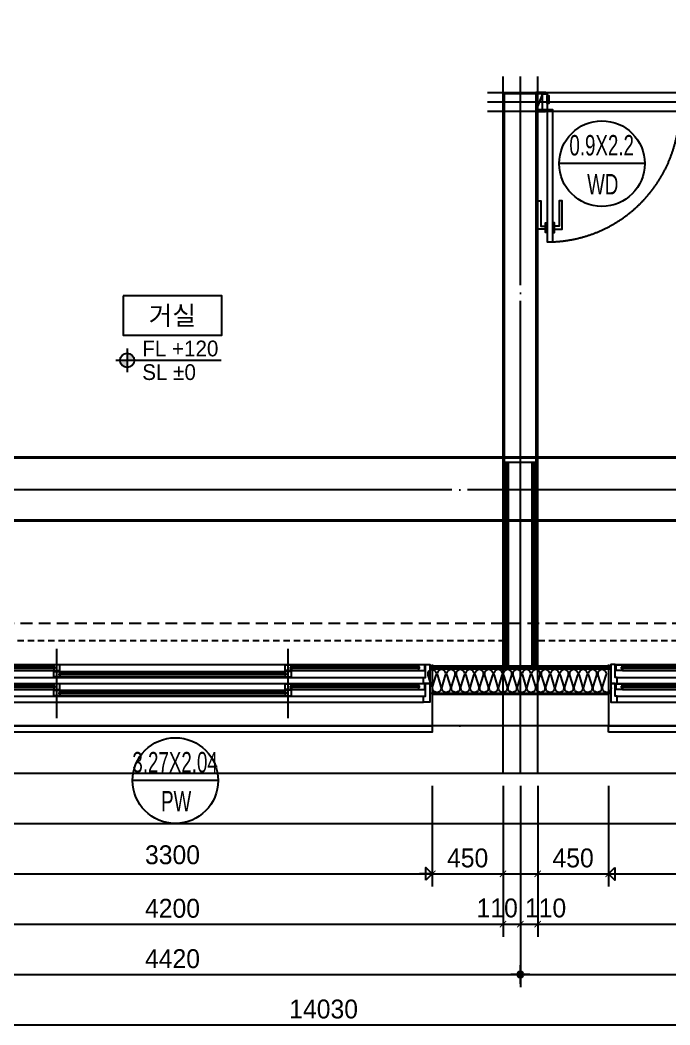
# Model space of a CAD drawing. Header units: millimetres. Extents: x -24416 to 92204, y -190080 to 23760.
# Drawn here: x 62936 to 67064, y 3902 to 10286 of the extents above; entities that cross this region are included whole.
import ezdxf
from ezdxf.enums import TextEntityAlignment as Align
from ezdxf.xclip import XClip

# ---------------------------------------------------------------- set-up
doc = ezdxf.new("R2010")
doc.units = ezdxf.units.MM
doc.header["$LTSCALE"] = 50
doc.header["$XCLIPFRAME"] = 0
for name, pattern in [('AUDIT_D_220706163347-0', [0]), ('CEN', [62, 60, -1, 0, -1]), ('H', [1.3, 0.8, -0.5]), ('HID', [2.3, 1.5, -0.8]), ('HIDDEN', [9.525, 6.35, -3.175]), ('평면도(기준)$0$CENTER2', [16.25, 15, -0.5, 0.25, -0.5])]:
    doc.linetypes.add(name, pattern=pattern)
doc.layers.get('defpoints').update_dxf_attribs({"color": 139})
for name, color, linetype in [('A-레벨', 7, 'AUDIT_D_220706163347-0'), ('A-창호부호', 4, 'Continuous'), ('AA-XXXX-DIMS', 7, 'Continuous'), ('ARDM', 7, 'Continuous'), ('CEN_CON', 1, 'CEN'), ('CEN_WALL', 12, 'CEN'), ('CONC', 2, 'Continuous'), ('dan1', 7, 'HID'), ('DIM', 7, 'AUDIT_D_220706163347-0'), ('ELE3_CON', 7, 'Continuous'), ('INS', 8, 'Continuous'), ('SINA-F-FRAME', 4, 'Continuous'), ('WAL_DRY', 7, 'Continuous'), ('WIN', 4, 'Continuous'), ('X - 단위세대$0$ETC', 6, 'Continuous'), ('실명', 3, 'AUDIT_D_220706163347-0'), ('실명박스', 7, 'AUDIT_D_220706163347-0'), ('커튼박스', 6, 'Continuous'), ('평면도(기준)$0$1.EC-F-DOOR', 4, 'Continuous'), ('평면도(기준)$0$1.EC-F-DOOR-F', 4, 'Continuous'), ('확장', 8, 'HIDDEN')]:
    doc.layers.add(name, color=color, linetype=linetype)
doc.layers.add('Defpoint', color=135, linetype='Continuous', plot=False)
doc.layers.add('MC', color=135, linetype='Continuous', plot=False)
doc.styles.add('HAUD01', font='Dotum.ttf')
doc.styles.add('맑은고딕', font='malgun.ttf', dxfattribs={"width": 0.9})
doc.dimstyles.new('DIM_40', dxfattribs={"dimscale": 40, "dimtxt": 3, "dimasz": 1, "dimexe": 2, "dimexo": 2, "dimgap": 1, "dimtad": 1, "dimdec": 0, "dimzin": 0, "dimdsep": 46, "dimtxsty": '맑은고딕', "dimblk1": 'DIMDOT', "dimblk2": 'DIMDOT', "dimsah": 1, "dimcen": 0.09, "dimdle": 2, "dimclrd": 7, "dimclre": 7, "dimclrt": 3, "dimadec": 0, "dimazin": 0, "dimtfac": 1, "dimtdec": 0, "dimtix": 1, "dimtmove": 2, "dimatfit": 3, "dimldrblk": 'DIMDOT', "dimfxl": 2, "dimtolj": 1, "dimtzin": 0, "dimarcsym": 0})
doc.dimstyles.new('MCDIM_40', dxfattribs={"dimscale": 40, "dimtxt": 3, "dimasz": 1, "dimexe": 2, "dimexo": 2, "dimgap": 1, "dimtad": 1, "dimdec": 0, "dimzin": 0, "dimdsep": 46, "dimtxsty": '맑은고딕', "dimblk1": 'ARCHTICK', "dimblk2": 'ARCHTICK', "dimsah": 1, "dimcen": 0.09, "dimdle": 2, "dimclrd": 7, "dimclre": 7, "dimclrt": 3, "dimadec": 0, "dimazin": 0, "dimtfac": 1, "dimtdec": 0, "dimtix": 1, "dimtmove": 2, "dimatfit": 3, "dimldrblk": 'ARCHTICK', "dimfxl": 1, "dimtolj": 1, "dimtzin": 0, "dimarcsym": 0})
doc.dimstyles.new('외부80-WIN', dxfattribs={"dimscale": 40, "dimtxt": 3, "dimasz": 1, "dimexe": 2, "dimexo": 2.5, "dimgap": 1.5, "dimtad": 1, "dimdec": 0, "dimzin": 0, "dimdsep": 46, "dimtxsty": '맑은고딕', "dimblk": 'DO2-2', "dimblk1": 'DO2-2', "dimblk2": 'DIMDOT', "dimcen": 0.09, "dimdle": 2, "dimclrd": 7, "dimclre": 7, "dimclrt": 3, "dimadec": 0, "dimazin": 0, "dimtfac": 1, "dimtdec": 0, "dimtix": 1, "dimtmove": 2, "dimatfit": 3, "dimldrblk": 'DO2-2', "dimfxl": 1, "dimtolj": 1, "dimtzin": 0, "dimarcsym": 0})

# ---------------------------------------------------------------- blocks, each defined once
blk = doc.blocks.new('WIN_이중창_1800')
at = {"layer": 'Defpoint'}
for p, q in [((-15, 240), (-15, 0)), ((1785, 240), (1785, 0))]:
    blk.add_line(p, q, dxfattribs=at)
at = {"layer": 'WIN'}
blk.add_line((885, -100), (885, 340), dxfattribs=at)
at = {"layer": 'WIN', "color": 8}
for p, q in [((1742, 240), (28, 240)), ((865, 196), (73, 196)), ((1697, 237), (905, 237)), ((1697, 202), (905, 202)), ((1730, 158), (40, 158)), ((865, 161), (73, 161)), ((1730, 120), (40, 120)), ((865, 76), (73, 76)), ((1697, 117), (905, 117)), ((1697, 82), (905, 82)), ((1730, 38), (40, 38)), ((1730, 0), (40, 0)), ((865, 41), (73, 41))]:
    blk.add_line(p, q, dxfattribs=at)
at = {"layer": 'WIN'}
for points in [[(40, 158), (28, 158), (28, 240), (0, 240), (0, 120), (40, 120), (40, 158)], [(73, 175.5), (73, 161), (33, 161), (33, 196), (73, 196), (73, 181.5)], [(905, 216.5), (905, 202), (865, 202), (865, 237), (905, 237), (905, 222.5)], [(865, 175.5), (865, 161), (905, 161), (905, 196), (865, 196), (865, 181.5)], [(1704, 222.5), (1704, 216.5), (898, 216.5), (898, 222.5), (1704, 222.5)], [(1697, 216.5), (1697, 202), (1737, 202), (1737, 237), (1697, 237), (1697, 222.5)], [(1730, 158), (1742, 158), (1742, 240), (1770, 240), (1770, 120), (1730, 120), (1730, 158)], [(872, 181.5), (872, 175.5), (66, 175.5), (66, 181.5), (872, 181.5)], [(40, 38), (28, 38), (28, 120), (0, 120), (0, 0), (40, 0), (40, 38)], [(73, 55.5), (73, 41), (33, 41), (33, 76), (73, 76), (73, 61.5)], [(905, 96.5), (905, 82), (865, 82), (865, 117), (905, 117), (905, 102.5)], [(865, 55.5), (865, 41), (905, 41), (905, 76), (865, 76), (865, 61.5)], [(1704, 102.5), (1704, 96.5), (898, 96.5), (898, 102.5), (1704, 102.5)], [(1697, 96.5), (1697, 82), (1737, 82), (1737, 117), (1697, 117), (1697, 102.5)], [(1730, 38), (1742, 38), (1742, 120), (1770, 120), (1770, 0), (1730, 0), (1730, 38)], [(872, 61.5), (872, 55.5), (66, 55.5), (66, 61.5), (872, 61.5)]]:
    blk.add_lwpolyline(points, dxfattribs=at)
blk = doc.blocks.new('WIN_이중창_3300-2')
at = {"layer": 'Defpoint'}
for p, q in [((-15, 240), (-15, 0)), ((3285, 240), (3285, 0))]:
    blk.add_line(p, q, dxfattribs=at)
at = {"layer": 'WIN'}
for p, q in [((900, -100), (900, 340)), ((2370, -100), (2370, 340))]:
    blk.add_line(p, q, dxfattribs=at)
at = {"layer": 'WIN', "color": 8}
for p, q in [((3242, 240), (28, 240)), ((880, 237), (73, 237)), ((880, 202), (73, 202)), ((2350, 196), (920, 196)), ((3197, 237), (2390, 237)), ((3197, 202), (2390, 202)), ((3230, 158), (40, 158)), ((2350, 161), (920, 161)), ((3230, 120), (40, 120)), ((880, 117), (73, 117)), ((880, 82), (73, 82)), ((2350, 76), (920, 76)), ((3197, 117), (2390, 117)), ((3197, 82), (2390, 82)), ((3230, 38), (40, 38)), ((3230, 0), (40, 0)), ((2350, 41), (920, 41))]:
    blk.add_line(p, q, dxfattribs=at)
at = {"layer": 'WIN'}
for points in [[(40, 158), (28, 158), (28, 240), (0, 240), (0, 120), (40, 120), (40, 158)], [(73, 216.5), (73, 202), (33, 202), (33, 237), (73, 237), (73, 222.5)], [(887, 222.5), (887, 216.5), (66, 216.5), (66, 222.5), (887, 222.5)], [(880, 216.5), (880, 202), (920, 202), (920, 237), (880, 237), (880, 222.5)], [(920, 175.5), (920, 161), (880, 161), (880, 196), (920, 196), (920, 181.5)], [(2390, 216.5), (2390, 202), (2350, 202), (2350, 237), (2390, 237), (2390, 222.5)], [(2350, 175.5), (2350, 161), (2390, 161), (2390, 196), (2350, 196), (2350, 181.5)], [(3204, 222.5), (3204, 216.5), (2383, 216.5), (2383, 222.5), (3204, 222.5)], [(3197, 216.5), (3197, 202), (3237, 202), (3237, 237), (3197, 237), (3197, 222.5)], [(3230, 158), (3242, 158), (3242, 240), (3270, 240), (3270, 120), (3230, 120), (3230, 158)], [(2357, 181.5), (2357, 175.5), (913, 175.5), (913, 181.5), (2357, 181.5)], [(40, 38), (28, 38), (28, 120), (0, 120), (0, 0), (40, 0), (40, 38)], [(73, 96.5), (73, 82), (33, 82), (33, 117), (73, 117), (73, 102.5)], [(887, 102.5), (887, 96.5), (66, 96.5), (66, 102.5), (887, 102.5)], [(880, 96.5), (880, 82), (920, 82), (920, 117), (880, 117), (880, 102.5)], [(920, 55.5), (920, 41), (880, 41), (880, 76), (920, 76), (920, 61.5)], [(2390, 96.5), (2390, 82), (2350, 82), (2350, 117), (2390, 117), (2390, 102.5)], [(2350, 55.5), (2350, 41), (2390, 41), (2390, 76), (2350, 76), (2350, 61.5)], [(3204, 102.5), (3204, 96.5), (2383, 96.5), (2383, 102.5), (3204, 102.5)], [(3197, 96.5), (3197, 82), (3237, 82), (3237, 117), (3197, 117), (3197, 102.5)], [(3230, 38), (3242, 38), (3242, 120), (3270, 120), (3270, 0), (3230, 0), (3230, 38)], [(2357, 61.5), (2357, 55.5), (913, 55.5), (913, 61.5), (2357, 61.5)]]:
    blk.add_lwpolyline(points, dxfattribs=at)
blk = doc.blocks.new('insul1')
blk.add_lwpolyline([(0, 0.25, 1.344031), (0.35, 0.25), (0.2, 0.75, -1.344031), (0.55, 0.75), (0.4, 0.25)], format="xyb")
blk = doc.blocks.new('A$C3C3C21E6')
at = {"layer": '평면도(기준)$0$1.EC-F-DOOR'}
blk.add_lwpolyline([(70, -210), (70, -1049.6), (106, -1049.6), (106, -210), (70, -210)], dxfattribs=at)
at = {"layer": '평면도(기준)$0$1.EC-F-DOOR', "color": 8}
for points in [[(60, -969.6), (10, -969.6), (10, -789.6), (30, -789.6), (30, -949.6), (60, -949.6)], [(116.1, -969.6), (166.1, -969.6), (166.1, -789.6), (146.1, -789.6), (146.1, -949.6), (116.1, -949.6)]]:
    blk.add_lwpolyline(points, dxfattribs=at)
for points in [[(70, -929.6), (70, -989.6), (60, -989.6), (60, -929.6)], [(106, -929.6), (106, -989.6), (116, -989.6), (116, -929.6)]]:
    blk.add_lwpolyline(points, close=True, dxfattribs=at)
at = {"layer": '평면도(기준)$0$1.EC-F-DOOR', "color": 1, "linetype": '평면도(기준)$0$CENTER2', "ltscale": 6}
blk.add_arc((69.4, -209.7), 840.6, 272.49818, 359.98243, dxfattribs=at)
at = {"layer": '평면도(기준)$0$1.EC-F-DOOR-F'}
for points in [[(60, -110), (40, -110), (0, -110), (0, -98), (60, -98)], [(40, -110), (70, -110), (70, -210), (40, -210)], [(70, -120), (80, -120), (80, -170), (70, -170)], [(910, -120), (900, -120), (900, -170), (910, -170)], [(940, -110), (910, -110), (910, -210), (940, -210)], [(920, -110), (940, -110), (980, -110), (980, -98), (920, -98)], [(0, -222), (60, -222), (60, -210), (0, -210)], [(920, -222), (980, -222), (980, -210), (920, -210)]]:
    blk.add_lwpolyline(points, close=True, dxfattribs=at)
blk = doc.blocks.new('U-76A(확장)')
at = {"layer": 'CEN_CON'}
for p, q in [((5765, -300), (5765, 4125)), ((0, 0), (14635, 0))]:
    blk.add_line(p, q, dxfattribs=at)
at = {"layer": 'CEN_WALL'}
for p, q in [((5975, 3965), (1605, 3965)), ((0, 1500), (10395, 1500))]:
    blk.add_line(p, q, dxfattribs=at)
at = {"layer": 'CONC'}
for p, q in [((5665, 1675), (5665, 4015)), ((5665, 4015), (5865, 4015)), ((5865, 1675), (5865, 4015)), ((5865, 1675), (5665, 1675)), ((5205, 200), (6325, 200)), ((5205, 200), (5205, 0)), ((6325, 200), (6325, 0)), ((5205, 0), (6325, 0))]:
    blk.add_line(p, q, dxfattribs=at)
at = {"layer": 'dan1'}
blk.add_lwpolyline([(125, 650), (9775, 650), (9775, 2140), (10085, 2140)], dxfattribs=at)
at = {"layer": 'ELE3_CON'}
for p, q in [((5205, 0), (3405, 0)), ((9625, 0), (6325, 0))]:
    blk.add_line(p, q, dxfattribs=at)
at = {"layer": 'INS'}
for p, q in [((5190, 360), (6340, 360)), ((5190, 205), (6340, 205))]:
    blk.add_line(p, q, dxfattribs=at)
at = {"layer": 'MC'}
for p, q in [((5655, -300), (5655, 4125)), ((5875, -300), (5875, 4125)), ((5975, 4025), (1605, 4025)), ((5975, 3905), (0, 3905)), ((0, 1705), (10395, 1705))]:
    blk.add_line(p, q, dxfattribs=at)
at = {"layer": 'SINA-F-FRAME'}
blk.add_line((5625, 4015), (5665, 3915), dxfattribs=at)
blk.add_lwpolyline([(5665, 3915), (5625, 3915), (5625, 4015), (5665, 4015)], close=True, dxfattribs=at)
at = {"layer": 'WAL_DRY'}
for p, q in [((5665, 380), (5665, 1675)), ((5677.5, 380), (5677.5, 1675)), ((5690, 380), (5690, 1675)), ((5840, 380), (5840, 1675)), ((5852.5, 380), (5852.5, 1675)), ((5865, 380), (5865, 1675)), ((5190, 380), (6340, 380)), ((5190, 370), (6340, 370))]:
    blk.add_line(p, q, dxfattribs=at)
at = {"layer": 'X - 단위세대$0$ETC'}
for points in [[(5205, -40), (5205, 0), (3405, 0), (3405, -40), (5205, -40)], [(9625, -40), (9625, 0), (6325, 0), (6325, -40), (9625, -40)]]:
    blk.add_lwpolyline(points, dxfattribs=at)
at = {"layer": '커튼박스', "linetype": 'H'}
for p, q in [((2945, 540), (5665, 540)), ((5865, 540), (10085, 540))]:
    blk.add_line(p, q, dxfattribs=at)
at = {"layer": '확장', "ltscale": 0.5, "const_width": 20, "flags": 128}
for points in [[(10085, 1705), (135, 1705)], [(10085, 1305), (135, 1305)]]:
    blk.add_lwpolyline(points, dxfattribs=at)
at = {"layer": 'INS', "xscale": 150, "yscale": 150, "zscale": 150, "row_count": 1, "column_count": 19, "row_spacing": 0, "column_spacing": 60}
blk.add_blockref('insul1', (5190, 210), dxfattribs=at)
at = {"layer": 'SINA-F-FRAME', "xscale": -1}
blk.add_blockref('A$C3C3C21E6', (5665, 4125), dxfattribs=at)
at = {"layer": 'WIN'}
for name, p in [('WIN_이중창_1800', (3420, 150)), ('WIN_이중창_3300-2', (6340, 150))]:
    blk.add_blockref(name, p, dxfattribs=at)
blk = doc.blocks.new('A$C4D377245')
at = {"layer": 'A-창호부호'}
blk.add_line((675.4, 345), (14.6, 345), dxfattribs=at)
blk.add_circle((345, 345), 330.4, dxfattribs=at)
blk = doc.blocks.new('A$Cb33ca4a3')
at = {"layer": 'A-레벨'}
h = blk.add_hatch(color=256, dxfattribs=at)
h.paths.add_polyline_path([(63615.7, -15680.6), (63615.7, -15635.6), (63570.7, -15635.6, 0.414214)])
h.paths.add_polyline_path([(63615.7, -15590.6), (63615.7, -15635.6), (63660.7, -15635.6, 0.414214)])
for p, q in [((63615.7, -15560.6), (63615.7, -15710.6)), ((64213.4, -15635.6), (63543.7, -15635.6))]:
    blk.add_line(p, q, dxfattribs=at)
blk.add_circle((63615.7, -15635.6), 45, dxfattribs=at)
at = {"layer": 'A-레벨', "color": 4, "style": 'HAUD01'}
for s, p in [('FL +120', (63711.7, -15610)), ('SL %%P0', (63711.7, -15760.2))]:
    blk.add_text(s, height=100, dxfattribs=at).set_placement(p)
blk = doc.blocks.new('DIMDOT')
at = {"layer": 'AA-XXXX-DIMS'}
for p, q in [((-1.5, 0), (1.5, 0)), ((0, -1.5), (0, 1.5))]:
    blk.add_line(p, q, dxfattribs=at)
for radius in [0.5, 0.25]:
    blk.add_circle((0, 0), radius, dxfattribs=at)
blk = doc.blocks.new('*D600')
at = {"layer": 'defpoints', "color": 0, "transparency": 16777216}
for p in [(7695, -18257.9), (21725, -18257.9), (21725, -19857.9)]:
    blk.add_point(p, dxfattribs=at)
at = {"layer": 'DIM', "color": 7, "lineweight": -2, "transparency": 16777216}
for p, q in [((7695, -18337.9), (7695, -19937.9)), ((21725, -18337.9), (21725, -19937.9)), ((7735, -19857.9), (21685, -19857.9))]:
    blk.add_line(p, q, dxfattribs=at)
at = {"layer": 'DIM', "color": 7, "lineweight": -2, "transparency": 16777216, "xscale": 40, "yscale": 40, "zscale": 40, "rotation": 180}
blk.add_blockref('DIMDOT', (7695, -19857.9), dxfattribs=at)
at = {"layer": 'DIM', "color": 7, "lineweight": -2, "transparency": 16777216, "xscale": 40, "yscale": 40, "zscale": 40}
blk.add_blockref('DIMDOT', (21725, -19857.9), dxfattribs=at)
at = {"layer": 'DIM', "color": 3, "transparency": 16777216, "insert": (14710, -19757.8), "char_height": 120, "attachment_point": 5, "style": 'HAUD01'}
blk.add_mtext('\\A1;14030', dxfattribs=at)
blk = doc.blocks.new('*D602')
at = {"layer": 'defpoints', "color": 0, "transparency": 16777216}
for p in [(11540, -18257.9), (15960, -18257.9), (15960, -19537.9)]:
    blk.add_point(p, dxfattribs=at)
at = {"layer": 'DIM', "color": 7, "lineweight": -2, "transparency": 16777216}
for p, q in [((11540, -18337.9), (11540, -19617.9)), ((15960, -18337.9), (15960, -19617.9)), ((11580, -19537.9), (15920, -19537.9))]:
    blk.add_line(p, q, dxfattribs=at)
at = {"layer": 'DIM', "color": 7, "lineweight": -2, "transparency": 16777216, "xscale": 40, "yscale": 40, "zscale": 40, "rotation": 180}
blk.add_blockref('DIMDOT', (11540, -19537.9), dxfattribs=at)
at = {"layer": 'DIM', "color": 7, "lineweight": -2, "transparency": 16777216, "xscale": 40, "yscale": 40, "zscale": 40}
blk.add_blockref('DIMDOT', (15960, -19537.9), dxfattribs=at)
at = {"layer": 'DIM', "color": 3, "transparency": 16777216, "insert": (13750, -19437.8), "char_height": 120, "attachment_point": 5, "style": 'HAUD01'}
blk.add_mtext('\\A1;4420', dxfattribs=at)
blk = doc.blocks.new('*D603')
at = {"layer": 'defpoints', "color": 0, "transparency": 16777216}
for p in [(15960, -18257.9), (18830, -18257.9), (18830, -19537.9)]:
    blk.add_point(p, dxfattribs=at)
at = {"layer": 'DIM', "color": 7, "lineweight": -2, "transparency": 16777216}
for p, q in [((15960, -18337.9), (15960, -19617.9)), ((18830, -18337.9), (18830, -19617.9)), ((16000, -19537.9), (18790, -19537.9))]:
    blk.add_line(p, q, dxfattribs=at)
at = {"layer": 'DIM', "color": 7, "lineweight": -2, "transparency": 16777216, "xscale": 40, "yscale": 40, "zscale": 40, "rotation": 180}
blk.add_blockref('DIMDOT', (15960, -19537.9), dxfattribs=at)
at = {"layer": 'DIM', "color": 7, "lineweight": -2, "transparency": 16777216, "xscale": 40, "yscale": 40, "zscale": 40}
blk.add_blockref('DIMDOT', (18830, -19537.9), dxfattribs=at)
at = {"layer": 'DIM', "color": 3, "transparency": 16777216, "insert": (17395, -19437.8), "char_height": 120, "attachment_point": 5, "style": 'HAUD01'}
blk.add_mtext('\\A1;2870', dxfattribs=at)
blk = doc.blocks.new('_ArchTick')
at = {"color": 0, "linetype": 'ByBlock', "const_width": 0.15}
blk.add_lwpolyline([(-0.5, -0.5), (0.5, 0.5)], dxfattribs=at)
blk = doc.blocks.new('*D609')
at = {"layer": 'defpoints', "color": 0, "transparency": 16777216}
for p in [(11650, -18257.9), (15850, -18257.9), (15850, -19217.9)]:
    blk.add_point(p, dxfattribs=at)
at = {"layer": 'DIM', "color": 7, "lineweight": -2, "transparency": 16777216}
for p, q in [((11650, -18337.9), (11650, -19297.9)), ((15850, -18337.9), (15850, -19297.9)), ((11570, -19217.9), (15930, -19217.9))]:
    blk.add_line(p, q, dxfattribs=at)
at = {"layer": 'DIM', "color": 7, "lineweight": -2, "transparency": 16777216, "xscale": 40, "yscale": 40, "zscale": 40, "rotation": 180}
blk.add_blockref('_ArchTick', (11650, -19217.9), dxfattribs=at)
at = {"layer": 'DIM', "color": 7, "lineweight": -2, "transparency": 16777216, "xscale": 40, "yscale": 40, "zscale": 40}
blk.add_blockref('_ArchTick', (15850, -19217.9), dxfattribs=at)
at = {"layer": 'DIM', "color": 3, "transparency": 16777216, "insert": (13750, -19117.8), "char_height": 120, "attachment_point": 5, "style": 'HAUD01'}
blk.add_mtext('\\A1;4200', dxfattribs=at)
blk = doc.blocks.new('*D610')
at = {"layer": 'defpoints', "color": 0, "transparency": 16777216}
for p in [(15850, -18257.9), (15960, -18257.9), (15960, -19217.9)]:
    blk.add_point(p, dxfattribs=at)
at = {"layer": 'DIM', "color": 7, "lineweight": -2, "transparency": 16777216}
for p, q in [((15850, -18337.9), (15850, -19297.9)), ((15960, -18337.9), (15960, -19297.9)), ((15770, -19217.9), (16040, -19217.9))]:
    blk.add_line(p, q, dxfattribs=at)
at = {"layer": 'DIM', "color": 7, "lineweight": -2, "transparency": 16777216, "xscale": 40, "yscale": 40, "zscale": 40, "rotation": 180}
blk.add_blockref('_ArchTick', (15850, -19217.9), dxfattribs=at)
at = {"layer": 'DIM', "color": 7, "lineweight": -2, "transparency": 16777216, "xscale": 40, "yscale": 40, "zscale": 40}
blk.add_blockref('_ArchTick', (15960, -19217.9), dxfattribs=at)
at = {"layer": 'DIM', "color": 3, "transparency": 16777216, "insert": (15812.7, -19115.6), "char_height": 120, "attachment_point": 5, "style": 'HAUD01'}
blk.add_mtext('\\A1;110', dxfattribs=at)
blk = doc.blocks.new('*D611')
at = {"layer": 'defpoints', "color": 0, "transparency": 16777216}
for p in [(15960, -18257.9), (16070, -18257.9), (16070, -19217.9)]:
    blk.add_point(p, dxfattribs=at)
at = {"layer": 'DIM', "color": 7, "lineweight": -2, "transparency": 16777216}
for p, q in [((15960, -18337.9), (15960, -19297.9)), ((16070, -18337.9), (16070, -19297.9)), ((15880, -19217.9), (16150, -19217.9))]:
    blk.add_line(p, q, dxfattribs=at)
at = {"layer": 'DIM', "color": 7, "lineweight": -2, "transparency": 16777216, "xscale": 40, "yscale": 40, "zscale": 40, "rotation": 180}
blk.add_blockref('_ArchTick', (15960, -19217.9), dxfattribs=at)
at = {"layer": 'DIM', "color": 7, "lineweight": -2, "transparency": 16777216, "xscale": 40, "yscale": 40, "zscale": 40}
blk.add_blockref('_ArchTick', (16070, -19217.9), dxfattribs=at)
at = {"layer": 'DIM', "color": 3, "transparency": 16777216, "insert": (16120.1, -19115.6), "char_height": 120, "attachment_point": 5, "style": 'HAUD01'}
blk.add_mtext('\\A1;110', dxfattribs=at)
blk = doc.blocks.new('*D612')
at = {"layer": 'defpoints', "color": 0, "transparency": 16777216}
for p in [(16070, -18257.9), (18770, -18257.9), (18770, -19217.9)]:
    blk.add_point(p, dxfattribs=at)
at = {"layer": 'DIM', "color": 7, "lineweight": -2, "transparency": 16777216}
for p, q in [((16070, -18337.9), (16070, -19297.9)), ((18770, -18337.9), (18770, -19297.9)), ((15990, -19217.9), (18850, -19217.9))]:
    blk.add_line(p, q, dxfattribs=at)
at = {"layer": 'DIM', "color": 7, "lineweight": -2, "transparency": 16777216, "xscale": 40, "yscale": 40, "zscale": 40, "rotation": 180}
blk.add_blockref('_ArchTick', (16070, -19217.9), dxfattribs=at)
at = {"layer": 'DIM', "color": 7, "lineweight": -2, "transparency": 16777216, "xscale": 40, "yscale": 40, "zscale": 40}
blk.add_blockref('_ArchTick', (18770, -19217.9), dxfattribs=at)
at = {"layer": 'DIM', "color": 3, "transparency": 16777216, "insert": (17420, -19117.8), "char_height": 120, "attachment_point": 5, "style": 'HAUD01'}
blk.add_mtext('\\A1;2700', dxfattribs=at)
blk = doc.blocks.new('DO2-2')
at = {"layer": 'ARDM'}
blk.add_line((0, 0), (-2, 0), dxfattribs=at)
blk.add_lwpolyline([(-1, -1), (-1, 1), (0, 0)], close=True, dxfattribs=at)
blk = doc.blocks.new('*D623')
at = {"layer": 'defpoints', "color": 0, "transparency": 16777216}
for p in [(12100, -18257.9), (15400, -18257.9), (15400, -18897.9)]:
    blk.add_point(p, dxfattribs=at)
at = {"layer": 'DIM', "color": 7, "lineweight": -2, "transparency": 16777216}
for p, q in [((12100, -18357.9), (12100, -18977.9)), ((15400, -18357.9), (15400, -18977.9)), ((12140, -18897.9), (15360, -18897.9))]:
    blk.add_line(p, q, dxfattribs=at)
at = {"layer": 'DIM', "color": 7, "lineweight": -2, "transparency": 16777216, "xscale": 40, "yscale": 40, "zscale": 40, "rotation": 180}
blk.add_blockref('DO2-2', (12100, -18897.9), dxfattribs=at)
at = {"layer": 'DIM', "color": 7, "lineweight": -2, "transparency": 16777216, "xscale": 40, "yscale": 40, "zscale": 40}
blk.add_blockref('DO2-2', (15400, -18897.9), dxfattribs=at)
at = {"layer": 'DIM', "color": 3, "transparency": 16777216, "insert": (13750, -18777.8), "char_height": 120, "attachment_point": 5, "style": 'HAUD01'}
blk.add_mtext('\\A1;3300', dxfattribs=at)
blk = doc.blocks.new('*D624')
at = {"layer": 'defpoints', "color": 0, "transparency": 16777216}
for p in [(15400, -18257.9), (15850, -18257.9), (15850, -18897.9)]:
    blk.add_point(p, dxfattribs=at)
at = {"layer": 'DIM', "color": 7, "lineweight": -2, "transparency": 16777216}
for p, q in [((15400, -18337.9), (15400, -18977.9)), ((15850, -18337.9), (15850, -18977.9)), ((15320, -18897.9), (15930, -18897.9))]:
    blk.add_line(p, q, dxfattribs=at)
at = {"layer": 'DIM', "color": 7, "lineweight": -2, "transparency": 16777216, "xscale": 40, "yscale": 40, "zscale": 40, "rotation": 180}
blk.add_blockref('_ArchTick', (15400, -18897.9), dxfattribs=at)
at = {"layer": 'DIM', "color": 7, "lineweight": -2, "transparency": 16777216, "xscale": 40, "yscale": 40, "zscale": 40}
blk.add_blockref('_ArchTick', (15850, -18897.9), dxfattribs=at)
at = {"layer": 'DIM', "color": 3, "transparency": 16777216, "insert": (15625, -18797.8), "char_height": 120, "attachment_point": 5, "style": 'HAUD01'}
blk.add_mtext('\\A1;450', dxfattribs=at)
blk = doc.blocks.new('*D625')
at = {"layer": 'defpoints', "color": 0, "transparency": 16777216}
for p in [(16070, -18257.9), (16520, -18257.9), (16520, -18897.9)]:
    blk.add_point(p, dxfattribs=at)
at = {"layer": 'DIM', "color": 7, "lineweight": -2, "transparency": 16777216}
for p, q in [((16070, -18337.9), (16070, -18977.9)), ((16520, -18337.9), (16520, -18977.9)), ((15990, -18897.9), (16600, -18897.9))]:
    blk.add_line(p, q, dxfattribs=at)
at = {"layer": 'DIM', "color": 7, "lineweight": -2, "transparency": 16777216, "xscale": 40, "yscale": 40, "zscale": 40, "rotation": 180}
blk.add_blockref('_ArchTick', (16070, -18897.9), dxfattribs=at)
at = {"layer": 'DIM', "color": 7, "lineweight": -2, "transparency": 16777216, "xscale": 40, "yscale": 40, "zscale": 40}
blk.add_blockref('_ArchTick', (16520, -18897.9), dxfattribs=at)
at = {"layer": 'DIM', "color": 3, "transparency": 16777216, "insert": (16295, -18797.8), "char_height": 120, "attachment_point": 5, "style": 'HAUD01'}
blk.add_mtext('\\A1;450', dxfattribs=at)
blk = doc.blocks.new('*D626')
at = {"layer": 'defpoints', "color": 0, "transparency": 16777216}
for p in [(16520, -18257.9), (18320, -18257.9), (18320, -18897.9)]:
    blk.add_point(p, dxfattribs=at)
at = {"layer": 'DIM', "color": 7, "lineweight": -2, "transparency": 16777216}
for p, q in [((16520, -18357.9), (16520, -18977.9)), ((18320, -18357.9), (18320, -18977.9)), ((16560, -18897.9), (18280, -18897.9))]:
    blk.add_line(p, q, dxfattribs=at)
at = {"layer": 'DIM', "color": 7, "lineweight": -2, "transparency": 16777216, "xscale": 40, "yscale": 40, "zscale": 40, "rotation": 180}
blk.add_blockref('DO2-2', (16520, -18897.9), dxfattribs=at)
at = {"layer": 'DIM', "color": 7, "lineweight": -2, "transparency": 16777216, "xscale": 40, "yscale": 40, "zscale": 40}
blk.add_blockref('DO2-2', (18320, -18897.9), dxfattribs=at)
at = {"layer": 'DIM', "color": 3, "transparency": 16777216, "insert": (17420, -18777.8), "char_height": 120, "attachment_point": 5, "style": 'HAUD01'}
blk.add_mtext('\\A1;1800', dxfattribs=at)
blk = doc.blocks.new('DIM-1108')
at = {"layer": 'DIM'}
for base, p1, p2, dimstyle, override, picture, middle in [((21725, -19857.9), (7695, -18257.9), (21725, -18257.9), 'DIM_40', {"dimscale": 40, "dimtxsty": 'HAUD01'}, '*D600', (14710, -19757.8)), ((15960, -19537.9), (11540, -18257.9), (15960, -18257.9), 'DIM_40', {"dimscale": 40, "dimtxsty": 'HAUD01'}, '*D602', (13750, -19437.8)), ((15850, -19217.9), (11650, -18257.9), (15850, -18257.9), 'MCDIM_40', {"dimtxsty": 'HAUD01'}, '*D609', (13750, -19117.8)), ((15400, -18897.9), (12100, -18257.9), (15400, -18257.9), '외부80-WIN', {"dimtxsty": 'HAUD01'}, '*D623', (13750, -18777.8)), ((15850, -18897.9), (15400, -18257.9), (15850, -18257.9), 'MCDIM_40', {"dimtxsty": 'HAUD01'}, '*D624', (15625, -18797.8)), ((18830, -19537.9), (15960, -18257.9), (18830, -18257.9), 'DIM_40', {"dimscale": 40, "dimtxsty": 'HAUD01'}, '*D603', (17395, -19437.8)), ((18770, -19217.9), (16070, -18257.9), (18770, -18257.9), 'MCDIM_40', {"dimtxsty": 'HAUD01'}, '*D612', (17420, -19117.8)), ((16520, -18897.9), (16070, -18257.9), (16520, -18257.9), 'MCDIM_40', {"dimtxsty": 'HAUD01'}, '*D625', (16295, -18797.8)), ((18320, -18897.9), (16520, -18257.9), (18320, -18257.9), '외부80-WIN', {"dimtxsty": 'HAUD01'}, '*D626', (17420, -18777.8))]:
    dim = blk.add_linear_dim(base=base, p1=p1, p2=p2, angle=180, dimstyle=dimstyle, override=override, dxfattribs=at)
    dim.commit()
    dim.dimension.update_dxf_attribs({"geometry": picture, "text_midpoint": middle})
for base, p1, p2, picture, middle in [((15960, -19217.9), (15850, -18257.9), (15960, -18257.9), '*D610', (15812.7, -19115.6)), ((16070, -19217.9), (15960, -18257.9), (16070, -18257.9), '*D611', (16120.1, -19115.6))]:
    dim = blk.add_linear_dim(base=base, p1=p1, p2=p2, angle=180, dimstyle='MCDIM_40', override={"dimtxsty": 'HAUD01'}, dxfattribs=at)
    dim.commit()
    dim.dimension.update_dxf_attribs({"geometry": picture, "text_midpoint": middle, "dimtype": 128})

msp = doc.modelspace()

# ---------------------------------------------------------------- linework, layer by layer
at = {"layer": 'defpoints'}
for points in [[(74811.1, 20477.1), (55644, 20477.1), (55644, 3902.1), (74811.1, 3902.1)], [(74491.1, 20157.1), (55964, 20157.1), (55964, 4222.1), (74491.1, 4222.1)], [(74171.1, 19837.1), (56284, 19837.1), (56284, 4542.1), (74171.1, 4542.1)], [(73851.1, 19517.1), (56604, 19517.1), (56604, 4862.1), (73851.1, 4862.1)], [(73531.1, 19197.1), (56924, 19197.1), (56924, 5182.1), (73531.1, 5182.1)], [(73211.1, 18877.1), (57244, 18877.1), (57244, 5502.1), (73211.1, 5502.1)]]:
    msp.add_lwpolyline(points, close=True, dxfattribs=at)
at = {"layer": '실명박스'}
msp.add_lwpolyline([(63591.3, 8533.9), (63591.3, 8283.9), (64216.6, 8283.9), (64216.6, 8533.9)], close=True, dxfattribs=at)

# ---------------------------------------------------------------- block references
msp.add_blockref('DIM-1108', (50153.9, 23760))
ref = msp.add_blockref('U-76A(확장)', (71879, 5802.1), dxfattribs=dict(xscale=-1))
XClip(ref).set_block_clipping_path([(-1332.1523822156, -300), (14635, 13075.0000000001)])
at = {"layer": 'A-창호부호'}
msp.add_blockref('A$Cb33ca4a3', (0, 23760), dxfattribs=at)
at = {"layer": 'A-창호부호', "xscale": 0.8231884058332071, "yscale": 0.8231884058332071, "zscale": 0.8231884058332071}
for p in [(66348, 9090.5), (63638, 5170.5)]:
    msp.add_blockref('A$C4D377245', p, dxfattribs=at)

# ---------------------------------------------------------------- texts
at = {"layer": 'A-창호부호', "color": 6, "style": 'HAUD01', "width": 0.7}
for s, p in [('0.9X2.2', (66630.3, 9491.3)), ('WD', (66637.2, 9243.6)), ('3.27X2.04', (63920.3, 5571.3)), ('PW', (63927.2, 5323.6))]:
    msp.add_text(s, height=130, dxfattribs=at).set_placement(p, align=Align.MIDDLE)
at = {"layer": '실명', "style": 'HAUD01'}
msp.add_text('거실', height=120, dxfattribs=at).set_placement((63902.9, 8410.7), align=Align.MIDDLE)

doc.saveas('drawing.dxf')
